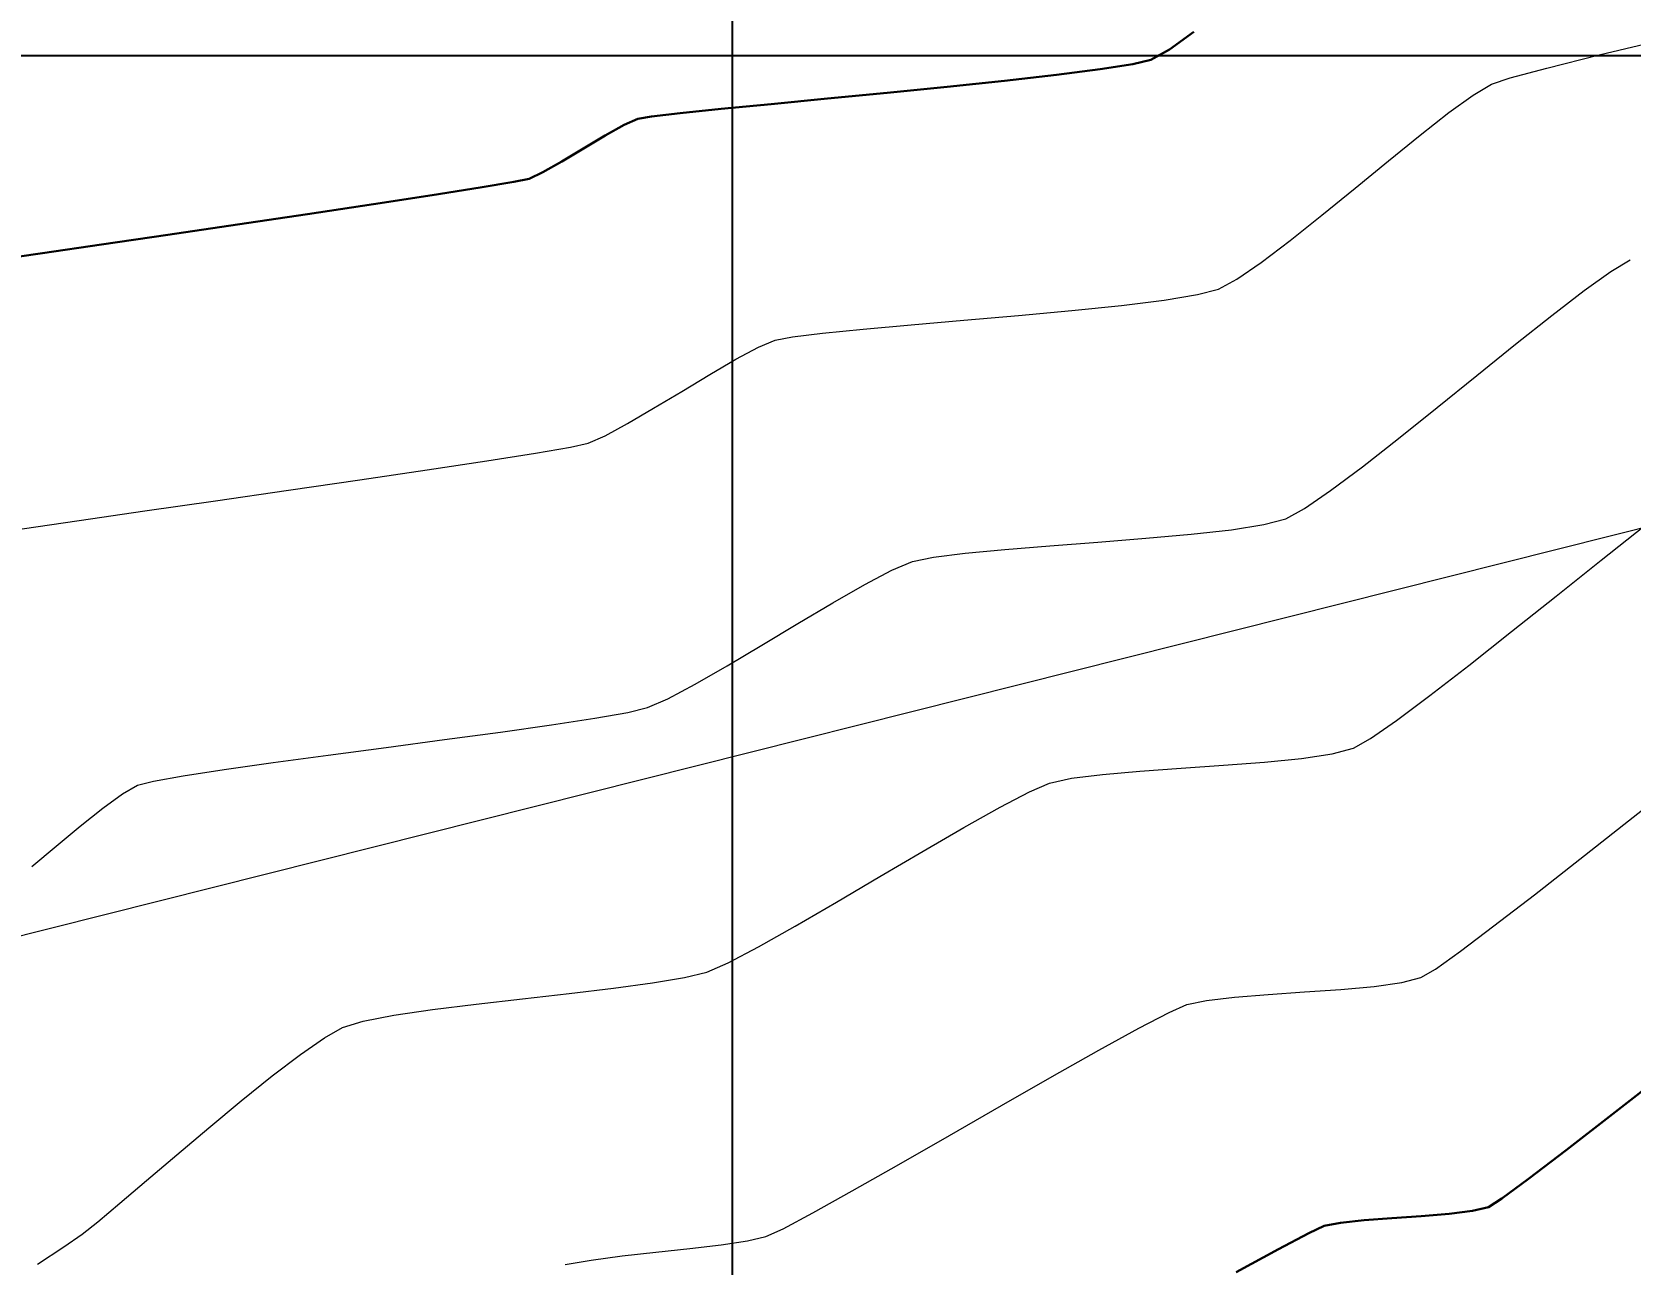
# Model space of a CAD drawing. Header units: millimetres. Extents: x 736950 to 740938, y 8500595 to 8502163.
# Drawn here: x 737678.38 to 737727.71, y 8501162.7 to 8501200.73 of the extents above; entities that cross this region are included whole.
import ezdxf

# ---------------------------------------------------------------- set-up
doc = ezdxf.new("R2010")
doc.units = ezdxf.units.MM
for name, color, linetype, lineweight in [('CONT-MJR', 80, 'Continuous', 30), ('CONT-MNR', 96, 'Continuous', 15), ('COTAS', 40, 'Continuous', 5), ('saiwite', 5, 'Continuous', 5)]:
    doc.layers.add(name, color=color, linetype=linetype, lineweight=lineweight)
doc.layers.add('Cuadricula Coordenadas', color=5, linetype='Continuous')
doc.styles.add('COTAS', font='arial.ttf')
doc.dimstyles.new('Copy of GenDist', dxfattribs={"dimtxt": 2, "dimasz": 2, "dimexe": 0.18, "dimexo": 0.0625, "dimgap": 1, "dimtad": 2, "dimdec": 3, "dimzin": 1, "dimdsep": 46, "dimtxsty": 'COTAS', "dimcen": 0.09, "dimadec": 3, "dimazin": 0, "dimtfac": 1, "dimtdec": 3, "dimtofl": 0, "dimtmove": 0, "dimatfit": 3, "dimfxl": 1, "dimtolj": 1, "dimtzin": 0, "dimarcsym": 0})

# ---------------------------------------------------------------- blocks, each defined once
blk = doc.blocks.new('*D150')
at = {"layer": 'COTAS', "color": 0, "lineweight": -2, "transparency": 16777216}
for p, q in [((737683.2540695663, 8501281.362516567), (737683.9830056843, 8501281.815045748)), ((737684.8849491067, 8501280.020916972), (737744.1766791097, 8501184.513521349)), ((737744.6555406898, 8501182.456740092), (737745.3844768079, 8501182.909269273))]:
    blk.add_line(p, q, dxfattribs=at)
at = {"layer": 'COTAS', "color": 0, "transparency": 16777216}
for points in [[(737685.1681475108, 8501280.196728732), (737684.6017507026, 8501279.845105212), (737683.8300785464, 8501281.720107397)], [(737744.4598775138, 8501184.68933311), (737743.8934807056, 8501184.337709589), (737745.23154967, 8501182.814330924)]]:
    blk.add_solid(points, dxfattribs=at)
at = {"layer": 'Defpoints', "color": 0, "transparency": 16777216}
for p in [(737683.200969866, 8501281.32955186), (737744.6024409896, 8501182.423775388), (737745.23154967, 8501182.814330924)]:
    blk.add_point(p, dxfattribs=at)
at = {"layer": 'COTAS', "color": 0, "transparency": 16777216, "insert": (737716.247970053, 8501233.333242854), "char_height": 2, "attachment_point": 5, "rotation": 301.8323302588892, "style": 'COTAS'}
blk.add_mtext('\\A1;116.415', dxfattribs=at)

msp = doc.modelspace()

# ---------------------------------------------------------------- linework, layer by layer
at = {"layer": 'CONT-MJR', "extrusion": (0.5823389780328732, -0.812946071190229, 0), "elevation": -6481417.973076079}
msp.add_lwpolyline([(5550301.512853688, 3635), (5550302.437068161, 3635)], dxfattribs=at)
at = {"layer": 'CONT-MJR'}
for points, elevation in [([(737712.9162531034, 8501199.868725503), (737713.4901505699, 8501200.187723463)], 3635), ([(737712.3562306728, 8501199.732885743), (737712.9162531034, 8501199.868725503)], 3635), ([(737706.626905451, 8501199.035885202), (737708.4018664783, 8501199.222464118)], 3635), ([(737701.196792702, 8501198.50185545), (737702.9339907613, 8501198.670222145)], 3635), ([(737704.7741542783, 8501198.850018304), (737706.626905451, 8501199.035885202)], 3635), ([(737697.5067692824, 8501198.118919363), (737698.392804161, 8501198.220845336)], 3635), ([(737699.6529379013, 8501198.35027694), (737701.196792702, 8501198.50185545)], 3635), ([(737696.6593570715, 8501197.857011387), (737697.0852110671, 8501198.049857743)], 3635), ([(737694.150802677, 8501196.3955017), (737694.7374100169, 8501196.728428792)], 3635), ([(737693.2506663614, 8501196.100353954), (737693.725634527, 8501196.197515631)], 3635), ([(737693.725634527, 8501196.197515631), (737694.150802677, 8501196.3955017)], 3635), ([(737690.7373691616, 8501195.693503164), (737692.2174941875, 8501195.92714086)], 3635), ([(737692.2174941875, 8501195.92714086), (737693.2506663614, 8501196.100353954)], 3635), ([(737686.8812651816, 8501195.10746121), (737688.9215424407, 8501195.415067676)], 3635), ([(737682.5723636752, 8501194.467242599), (737684.727788541, 8501194.78631058)], 3635), ([(737680.5262417418, 8501194.165884076), (737682.5723636752, 8501194.467242599)], 3635), ([(737677.2069112968, 8501193.67880267), (737678.7006738967, 8501193.897861829)], 3635), ([(737719.4965064856, 8501164.052110046), (737720.3591482234, 8501164.115888191)], 3630), ([(737720.3591482234, 8501164.115888191), (737721.2648575193, 8501164.177525224)], 3630), ([(737721.2648575193, 8501164.177525224), (737722.1232651977, 8501164.247849485)], 3630), ([(737722.1232651977, 8501164.247849485), (737722.8440020826, 8501164.337689316)], 3630), ([(737722.8440020826, 8501164.337689316), (737723.3366989992, 8501164.457873056)], 3630), ([(737717.7879501648, 8501163.653294455), (737718.2619023863, 8501163.874817064)], 3630), ([(737718.2619023863, 8501163.874817064), (737718.7673014814, 8501163.97536245)], 3630)]:
    msp.add_lwpolyline(points, dxfattribs=dict(at, elevation=elevation))
at = {"layer": 'CONT-MJR', "extrusion": (0.1547805418209635, -0.9879488771559027, 0), "elevation": -8284567.21237713}
msp.add_lwpolyline([(2044641.383272757, 3635), (2044642.394786414, 3635)], dxfattribs=at)
at = {"layer": 'CONT-MJR', "extrusion": (0.1125080086304523, -0.9936508179405934, 0), "elevation": -8364225.457633464}
msp.add_lwpolyline([(1689477.552406462, 3635.000000000013), (1689479.169466552, 3635.000000000013)], dxfattribs=at)
at = {"layer": 'CONT-MJR', "extrusion": (0.1264944093350957, -0.9919673202313499, 0), "elevation": -8339595.800125401}
msp.add_lwpolyline([(1807138.417696851, 3635.00000000001), (1807139.77686192, 3635.00000000001)], dxfattribs=at)
at = {"layer": 'CONT-MJR', "extrusion": (0.09724355112240561, -0.995260614997451, 0), "elevation": -8389171.363766136}
msp.add_lwpolyline([(1560893.423258545, 3635.00000000001), (1560895.272184835, 3635.00000000001)], dxfattribs=at)
at = {"layer": 'CONT-MJR', "extrusion": (0.1021750395955308, -0.9947664355433651, 0), "elevation": -8381332.289503596}
msp.add_lwpolyline([(1602447.865540195, 3635.00000000001), (1602449.132303623, 3635.00000000001)], dxfattribs=at)
at = {"layer": 'CONT-MJR', "extrusion": (0.4898608735960347, -0.8718006220000819, 0), "elevation": -7049980.84948676}
msp.add_lwpolyline([(4807527.941982506, 3635.000000000003), (4807528.615323212, 3635.000000000003)], dxfattribs=at)
at = {"layer": 'CONT-MJR', "extrusion": (0.1616695150138442, -0.9868449563711559, 0), "elevation": -8270101.288621226}
msp.add_lwpolyline([(2102377.213627385, 3635.000000000013), (2102377.640805141, 3635.000000000013)], dxfattribs=at)
at = {"layer": 'CONT-MJR', "extrusion": (0.5129215257539177, -0.8584355004415143, 0), "elevation": -6919349.558620333}
msp.add_lwpolyline([(4993710.925786478, 3635.000000000003), (4993711.703401905, 3635.000000000003)], dxfattribs=at)
at = {"layer": 'CONT-MJR', "extrusion": (0.5139723929864319, -0.8578067260448596, 0), "elevation": -6913229.003596659}
msp.add_lwpolyline([(5002179.933277182, 3635.000000000003), (5002180.7113027, 3635.000000000003)], dxfattribs=at)
at = {"layer": 'CONT-MJR', "extrusion": (0.1515666284932352, -0.9884470431576968, 0), "elevation": -8291172.448614423}
msp.add_lwpolyline([(2017663.960492773, 3635.000000000013), (2017665.797542855, 3635.000000000013)], dxfattribs=at)
at = {"layer": 'CONT-MJR', "extrusion": (0.1475000449444407, -0.989062048984485, 0), "elevation": -8299400.603660937}
msp.add_lwpolyline([(1983542.581433353, 3635.00000000001), (1983544.758725103, 3635.00000000001)], dxfattribs=at)
at = {"layer": 'CONT-MJR', "extrusion": (0.1452586524100109, -0.9893937153125786, 0), "elevation": -8303873.601226687}
msp.add_lwpolyline([(1964726.639846322, 3635.000000000013), (1964728.484984224, 3635.000000000013)], dxfattribs=at)
at = {"layer": 'CONT-MJR', "extrusion": (0.6145544890373567, -0.7888743752994094, 0), "elevation": -6252979.517290116}
msp.add_lwpolyline([(5806404.596553535, 3630), (5806406.660319057, 3630)], dxfattribs=at)
at = {"layer": 'CONT-MJR', "extrusion": (0.6121311106391673, -0.7907562857085992, 0), "elevation": -6270765.744640102}
msp.add_lwpolyline([(5787189.579565788, 3630.000000000013), (5787191.387743819, 3630.000000000013)], dxfattribs=at)
at = {"layer": 'CONT-MJR', "extrusion": (0.6063685013640348, -0.7951837778485767, 0), "elevation": -6312655.816404864}
msp.add_lwpolyline([(5741465.494399621, 3630), (5741466.955195015, 3630)], dxfattribs=at)
at = {"layer": 'CONT-MJR', "extrusion": (0.5921949878739774, -0.8057946986279693, 0), "elevation": -6413317.15744946}
msp.add_lwpolyline([(5628801.028158292, 3630), (5628802.049969062, 3630)], dxfattribs=at)
at = {"layer": 'CONT-MJR', "extrusion": (0.5378262822775924, -0.84305568623399, 0), "elevation": -6770188.036293938}
msp.add_lwpolyline([(5194091.52927988, 3630.00000000001), (5194092.021696772, 3630.00000000001)], dxfattribs=at)
at = {"layer": 'CONT-MJR', "extrusion": (0.4660854899947082, -0.8847396882792096, 0), "elevation": -7177477.323951725}
msp.add_lwpolyline([(4614956.175673408, 3630.000000000013), (4614957.232620009, 3630.000000000013)], dxfattribs=at)
at = {"layer": 'CONT-MJR', "extrusion": (0.1046701811381866, -0.9945069900108795, 0), "elevation": -8377249.839724158}
msp.add_lwpolyline([(1623484.843930148, 3630.000000000011), (1623485.577162806, 3630.000000000011)], dxfattribs=at)
at = {"layer": 'CONT-MJR', "extrusion": (0.4781669956795265, -0.8782689361709293, 0), "elevation": -7113555.674155781}
msp.add_lwpolyline([(4712887.961276256, 3630.00000000001), (4712889.443845827, 3630.00000000001)], dxfattribs=at)
at = {"layer": 'CONT-MNR'}
for points, elevation in [([(737726.7575986219, 8501200.01530607), (737728.787912186, 8501200.501742125)], 3634), ([(737721.227253688, 8501197.542599306), (737722.1141102113, 8501198.236465676)], 3634), ([(737718.1973242407, 8501195.070255166), (737719.2231973897, 8501195.90794502)], 3634), ([(737726.2893754382, 8501192.742106752), (737727.1125840711, 8501193.32990489)], 3633), ([(737714.3564590943, 8501192.618312223), (737715.0003422825, 8501192.786555013)], 3634), ([(737715.0003422825, 8501192.786555013), (737715.5722845506, 8501193.094323099)], 3634), ([(737725.2914664877, 8501191.97687427), (737726.2893754382, 8501192.742106752)], 3633), ([(737710.4793641458, 8501192.128926674), (737712.0084154431, 8501192.288420212)], 3634), ([(737713.329965287, 8501192.451908007), (737714.3564590943, 8501192.618312223)], 3634), ([(737705.5227473617, 8501191.685189994), (737707.1489755217, 8501191.826233728)], 3634), ([(737701.3205493311, 8501191.214849606), (737701.8505824811, 8501191.316203844)], 3634), ([(737702.7859962583, 8501191.429097217), (737704.0392360791, 8501191.55245188)], 3634), ([(737704.0392360791, 8501191.55245188), (737705.5227473617, 8501191.685189994)], 3634), ([(737700.8035540505, 8501190.993143575), (737701.3205493311, 8501191.214849606)], 3634), ([(737697.5685961733, 8501189.111576788), (737698.4355520128, 8501189.632698327)], 3634), ([(737720.5637355107, 8501188.181101987), (737721.7549917308, 8501189.136321303)], 3633), ([(737696.068742185, 8501188.263318684), (737696.7601878734, 8501188.638703313)], 3634), ([(737693.925855133, 8501187.726173205), (737695.003741242, 8501187.91274096)], 3634), ([(737695.5526741785, 8501188.03466368), (737696.068742185, 8501188.263318684)], 3634), ([(737719.4505059734, 8501187.308323598), (737720.5637355107, 8501188.181101987)], 3633), ([(737690.5770751704, 8501187.208754743), (737692.4174787942, 8501187.487373456)], 3634), ([(737692.4174787942, 8501187.487373456), (737693.925855133, 8501187.726173205)], 3634), ([(737686.2940378394, 8501186.581712581), (737688.503107204, 8501186.902730105)], 3634), ([(737688.503107204, 8501186.902730105), (737690.5770751704, 8501187.208754743)], 3634), ([(737684.0483300204, 8501186.258115202), (737686.2940378394, 8501186.581712581)], 3634), ([(737681.8644466898, 8501185.94435101), (737684.0483300204, 8501186.258115202)], 3634), ([(737717.0844314615, 8501185.704384526), (737717.6603085487, 8501186.017989812)], 3633), ([(737678.0760052704, 8501185.39597432), (737679.840850792, 8501185.652833037)], 3634), ([(737715.4062458322, 8501185.363976376), (737716.4069748296, 8501185.522637285)], 3633), ([(737716.4069748296, 8501185.522637285), (737717.0844314615, 8501185.704384526)], 3633), ([(737726.8119375717, 8501184.422951564), (737728.1550727014, 8501185.484047445)], 3632), ([(737709.8028193385, 8501184.869203446), (737711.2805312228, 8501184.98101533)], 3633), ([(737704.9243775626, 8501184.11411748), (737705.5558875948, 8501184.379841471)], 3633), ([(737705.5558875948, 8501184.379841471), (737706.2048118466, 8501184.51759839)], 3633), ([(737706.2048118466, 8501184.51759839), (737707.1833489928, 8501184.642044608)], 3633), ([(737702.0196947925, 8501182.469627604), (737703.0968089522, 8501183.109553985)], 3633), ([(737695.7557693832, 8501179.545569796), (737696.7699932585, 8501179.724639917)], 3633), ([(737691.1168166604, 8501178.884150859), (737692.8461072117, 8501179.11860714)], 3633), ([(737692.8461072117, 8501179.11860714), (737694.4201160771, 8501179.341319494)], 3633), ([(737717.5691534055, 8501178.306418024), (737718.5104789146, 8501178.447124463)], 3632), ([(737683.0487241498, 8501177.770845091), (737684.3083150445, 8501177.963249063)], 3633), ([(737684.3083150445, 8501177.963249063), (737685.827993615, 8501178.177499756)], 3633), ([(737712.5765604298, 8501177.911383757), (737713.8482476256, 8501178.002577586)], 3632), ([(737715.1577604164, 8501178.092946578), (737716.4248214578, 8501178.191292727)], 3632), ([(737716.4248214578, 8501178.191292727), (737717.5691534055, 8501178.306418024)], 3632), ([(737681.6421008805, 8501177.47844981), (737682.1322948044, 8501177.607005961)], 3633), ([(737682.1322948044, 8501177.607005961), (737683.0487241498, 8501177.770845091)], 3633), ([(737709.1679997892, 8501177.277952947), (737709.7912258588, 8501177.544833334)], 3632), ([(737709.7912258588, 8501177.544833334), (737710.4677722019, 8501177.691313624)], 3632), ([(737710.4677722019, 8501177.691313624), (737711.4229761738, 8501177.8105631)], 3632), ([(737711.4229761738, 8501177.8105631), (737712.5765604298, 8501177.911383757)], 3632), ([(737727.6602147818, 8501176.378905114), (737729.2064081053, 8501177.595468486)], 3631), ([(737680.5720384535, 8501176.77406264), (737681.1792716134, 8501177.211951153)], 3633), ([(737707.14648673, 8501176.17620538), (737708.2633289619, 8501176.804750826)], 3632), ([(737679.1229596983, 8501175.59760561), (737679.8700512116, 8501176.21815666)], 3633), ([(737703.2156651428, 8501173.868293086), (737704.5533814668, 8501174.65699811)], 3632), ([(737722.4697490636, 8501172.35249202), (737723.5065752041, 8501173.133568686)], 3631), ([(737697.5392083282, 8501171.3758421), (737698.5254911432, 8501171.540543772)], 3632), ([(737698.5254911432, 8501171.540543772), (737699.2067534819, 8501171.708959773)], 3632), ([(737699.2067534819, 8501171.708959773), (737699.8691416447, 8501171.997513283)], 3632), ([(737694.9614943587, 8501171.05116411), (737696.3253833093, 8501171.213250348)], 3632), ([(737696.3253833093, 8501171.213250348), (737697.5392083282, 8501171.3758421)], 3632), ([(737715.5021079025, 8501170.93728738), (737716.5381312688, 8501171.02021849)], 3631), ([(737716.5381312688, 8501171.02021849), (737717.6580505179, 8501171.096388588)], 3631), ([(737717.6580505179, 8501171.096388588), (737718.7756618231, 8501171.17612691)], 3631), ([(737689.5548646954, 8501170.3757861), (737690.7442266456, 8501170.551894374)], 3632), ([(737690.7442266456, 8501170.551894374), (737692.0934377544, 8501170.72209053)], 3632), ([(737692.0934377544, 8501170.72209053), (737693.5250197498, 8501170.887978973)], 3632), ([(737713.4772933052, 8501170.464714471), (737714.0265641226, 8501170.7098252)], 3631), ([(737714.0265641226, 8501170.7098252), (737714.6361842451, 8501170.83726603)], 3631), ([(737714.6361842451, 8501170.83726603), (737715.5021079025, 8501170.93728738)], 3631), ([(737688.6028301766, 8501170.192161292), (737689.5548646954, 8501170.3757861)], 3632), ([(737712.5450284447, 8501169.975823263), (737713.4772933052, 8501170.464714471)], 3631), ([(737687.4059593788, 8501169.685357513), (737687.9656013617, 8501169.999415549)], 3632), ([(737711.3153082104, 8501169.297335979), (737712.5450284447, 8501169.975823263)], 3631), ([(737685.7942169587, 8501168.504373088), (737686.6664541098, 8501169.17096183)], 3632), ([(737683.840072629, 8501166.907194765), (737684.8363793307, 8501167.73373587)], 3632), ([(737706.6968019522, 8501166.666141737), (737708.3056562954, 8501167.588310808)], 3631), ([(737682.8524282579, 8501166.072894359), (737683.840072629, 8501166.907194765)], 3632), ([(737703.6987298386, 8501164.957412664), (737705.1326469106, 8501165.771114219)], 3631), ([(737681.0916521262, 8501164.573593983), (737681.9205776225, 8501165.278979236)], 3632), ([(737702.4805894062, 8501164.279221473), (737703.6987298386, 8501164.957412664)], 3631), ([(737701.5637642815, 8501163.790725056), (737702.4805894062, 8501164.279221473)], 3631), ([(737679.3689745916, 8501163.230602093), (737679.9311021677, 8501163.620991433)], 3632), ([(737701.0337931332, 8501163.546107823), (737701.5637642815, 8501163.790725056)], 3631), ([(737697.640430965, 8501163.064807598), (737698.6864176324, 8501163.176325906)], 3631), ([(737699.6543966756, 8501163.289788762), (737700.4637334057, 8501163.411086092)], 3631), ([(737700.4637334057, 8501163.411086092), (737701.0337931332, 8501163.546107823)], 3631), ([(737695.6369735157, 8501162.824044911), (737696.5970713631, 8501162.949343907)], 3631)]:
    msp.add_lwpolyline(points, dxfattribs=dict(at, elevation=elevation))
at = {"layer": 'CONT-MNR', "extrusion": (0.2406855797107798, -0.9706031381153093, 0), "elevation": -8073731.220281215}
msp.add_lwpolyline([(2762154.491349523, 3634.000000000013), (2762156.159918089, 3634.000000000013)], dxfattribs=at)
at = {"layer": 'CONT-MNR', "extrusion": (0.3154794122308557, -0.9489324214392056, 0), "elevation": -7834326.911812669}
msp.add_lwpolyline([(3382002.981475837, 3634.000000000013), (3382003.58702786, 3634.000000000013)], dxfattribs=at)
at = {"layer": 'CONT-MNR', "extrusion": (0.2581855289057788, -0.9660953538153692, 0), "elevation": -8022499.493695608}
msp.add_lwpolyline([(2907598.372794125, 3634), (2907599.546890805, 3634)], dxfattribs=at)
at = {"layer": 'CONT-MNR', "extrusion": (0.586729249572209, -0.8097831732608628, 0), "elevation": -6451284.142040118}
msp.add_lwpolyline([(5585296.616294969, 3634), (5585297.541469816, 3634)], dxfattribs=at)
at = {"layer": 'CONT-MNR', "extrusion": (0.5152990791022181, -0.8570104194678184, 0), "elevation": -6905468.019729268}
msp.add_lwpolyline([(5012896.082763279, 3634), (5012896.743037876, 3634)], dxfattribs=at)
at = {"layer": 'CONT-MNR', "extrusion": (0.629652226118111, -0.7768771293740775, 0), "elevation": -6139878.130141648}
msp.add_lwpolyline([(5925915.446682968, 3634.000000000006), (5925916.706674638, 3634.000000000006)], dxfattribs=at)
at = {"layer": 'CONT-MNR', "extrusion": (-0.6343661636508233, 0.7730327097962524, 0), "elevation": 6103718.395756364}
msp.add_lwpolyline([(-5963152.124744231, 3634.000000000003), (-5963153.450946308, 3634.000000000003)], dxfattribs=at)
at = {"layer": 'CONT-MNR', "extrusion": (0.623637374202187, -0.7817137746632083, 0), "elevation": -6185432.648036964}
msp.add_lwpolyline([(5878346.193074149, 3634), (5878347.447862579, 3634)], dxfattribs=at)
at = {"layer": 'CONT-MNR', "extrusion": (0.6046572358778192, -0.7964857984299504, 0), "elevation": -6325014.466913166}
msp.add_lwpolyline([(5727888.80812252, 3634.000000000013), (5727889.925825229, 3634.000000000013)], dxfattribs=at)
at = {"layer": 'CONT-MNR', "extrusion": (0.5659733470584147, -0.8244235382493001, 0), "elevation": -6591056.338539365}
msp.add_lwpolyline([(5419638.791908365, 3634), (5419639.706389723, 3634)], dxfattribs=at)
at = {"layer": 'CONT-MNR', "extrusion": (0.5140853956969641, -0.8577390080502902, 0), "elevation": -6912550.399447203}
msp.add_lwpolyline([(5003116.658660213, 3633.000000000003), (5003117.355798746, 3633.000000000003)], dxfattribs=at)
at = {"layer": 'CONT-MNR', "extrusion": (0.1227732498303896, -0.9924347480444672, 0), "elevation": -8346307.326123824}
msp.add_lwpolyline([(1775850.035883557, 3634.000000000013), (1775851.367507471, 3634.000000000013)], dxfattribs=at)
at = {"layer": 'CONT-MNR', "extrusion": (0.08784297342089507, -0.9961343343247315, 0), "elevation": -8403526.671312328}
msp.add_lwpolyline([(1481625.387409107, 3634), (1481627.075324479, 3634)], dxfattribs=at)
at = {"layer": 'CONT-MNR', "extrusion": (0.09323767939976943, -0.9956438796779429, 0), "elevation": -8395377.49996735}
msp.add_lwpolyline([(1527126.693773072, 3634.000000000013), (1527128.349985903, 3634.000000000013)], dxfattribs=at)
at = {"layer": 'CONT-MNR', "extrusion": (0.6217284748876455, -0.7832328539546093, 0), "elevation": -6199748.033713767}
msp.add_lwpolyline([(5863242.375373203, 3633.000000000006), (5863243.807978927, 3633.000000000006)], dxfattribs=at)
at = {"layer": 'CONT-MNR', "extrusion": (0.1198187011563688, -0.9927957890992493, 0), "elevation": -8351556.463476847}
msp.add_lwpolyline([(1750988.992658358, 3634.00000000001), (1750989.934859955, 3634.00000000001)], dxfattribs=at)
at = {"layer": 'CONT-MNR', "extrusion": (0.4718738687458531, -0.8816660660334057, 0), "elevation": -7147109.887373548}
msp.add_lwpolyline([(4661894.863261059, 3634.000000000013), (4661895.648261247, 3634.000000000013)], dxfattribs=at)
at = {"layer": 'CONT-MNR', "extrusion": (0.6277221838368051, -0.778437447659831, 0), "elevation": -6154559.664509804}
msp.add_lwpolyline([(5910656.817347594, 3633.000000000003), (5910658.353339203, 3633.000000000003)], dxfattribs=at)
at = {"layer": 'CONT-MNR', "extrusion": (0.5023483509765609, -0.8646653307905492, 0), "elevation": -6980102.367409738}
msp.add_lwpolyline([(4908421.866152355, 3634.000000000004), (4908422.801549758, 3634.000000000004)], dxfattribs=at)
at = {"layer": 'CONT-MNR', "extrusion": (-0.5144054677411765, 0.8575470918602556, 0), "elevation": 6910694.338080946}
msp.add_lwpolyline([(-5005669.577442116, 3634.00000000001), (-5005670.588568287, 3634.00000000001)], dxfattribs=at)
at = {"layer": 'CONT-MNR', "extrusion": (-0.6288467343639591, 0.7775292822008599, 0), "elevation": 6146009.570521859}
msp.add_lwpolyline([(-5919545.293208703, 3633.000000000013), (-5919546.860657711, 3633.000000000013)], dxfattribs=at)
at = {"layer": 'CONT-MNR', "extrusion": (0.5049078847528239, -0.8631732316947909, 0), "elevation": -6965529.55974111}
msp.add_lwpolyline([(4929077.269954571, 3634), (4929078.206508525, 3634)], dxfattribs=at)
at = {"layer": 'CONT-MNR', "extrusion": (0.2168247443624483, -0.9762105460566174, 0), "elevation": -8138998.763823127}
msp.add_lwpolyline([(2563413.538382671, 3634.000000000013), (2563414.100692657, 3634.000000000013)], dxfattribs=at)
at = {"layer": 'CONT-MNR', "extrusion": (0.5999320432417883, -0.8000509630590623, 0), "elevation": -6358801.555888517}
msp.add_lwpolyline([(5690346.597965026, 3633), (5690347.828708444, 3633)], dxfattribs=at)
at = {"layer": 'CONT-MNR', "extrusion": (-0.5652504785746724, 0.8249193272503099, 0), "elevation": 6595797.390247503}
msp.add_lwpolyline([(-5413857.021163457, 3633.000000000003), (-5413857.997671029, 3633.000000000003)], dxfattribs=at)
at = {"layer": 'CONT-MNR', "extrusion": (0.1425874133045277, -0.989782213200017, 0), "elevation": -8309138.489931514}
msp.add_lwpolyline([(1942304.457769361, 3634.000000000013), (1942306.502255381, 3634.000000000013)], dxfattribs=at)
at = {"layer": 'CONT-MNR', "extrusion": (0.112075361272474, -0.9936997098699609, 0), "elevation": -8364945.709062817}
msp.add_lwpolyline([(1685839.75579725, 3633.000000000003), (1685841.006065005, 3633.000000000003)], dxfattribs=at)
at = {"layer": 'CONT-MNR', "extrusion": (0.07977311080355849, -0.9968130470618466, 0), "elevation": -8415242.587265573}
msp.add_lwpolyline([(1413523.32154388, 3633.000000000003), (1413524.71892824, 3633.000000000003)], dxfattribs=at)
at = {"layer": 'CONT-MNR', "extrusion": (0.07856061853014719, -0.9969093385138694, 0), "elevation": -8416955.641512834}
msp.add_lwpolyline([(1403289.615036363, 3633), (1403291.100509607, 3633)], dxfattribs=at)
at = {"layer": 'CONT-MNR', "extrusion": (0.08957949602746657, -0.9959796754409526, 0), "elevation": -8400923.637105241}
msp.add_lwpolyline([(1496278.793370661, 3633), (1496280.201473446, 3633)], dxfattribs=at)
at = {"layer": 'CONT-MNR', "extrusion": (0.09390158023173131, -0.9955814849774898, 0), "elevation": -8394350.159729838}
msp.add_lwpolyline([(1532722.284806867, 3633.000000000006), (1532723.516789785, 3633.000000000006)], dxfattribs=at)
at = {"layer": 'CONT-MNR', "extrusion": (-0.6229065600346992, 0.7822962466136072, 0), "elevation": 6190909.795175678}
msp.add_lwpolyline([(-5872562.686201576, 3632), (-5872564.461126314, 3632)], dxfattribs=at)
at = {"layer": 'CONT-MNR', "extrusion": (0.464145837765001, -0.8857587940773863, 0), "elevation": -7187595.919001953}
msp.add_lwpolyline([(4599216.899049109, 3633.00000000001), (4599217.846843201, 3633.00000000001)], dxfattribs=at)
at = {"layer": 'CONT-MNR', "extrusion": (0.496170644204955, -0.8682250237290099, 0), "elevation": -7014913.286241485}
msp.add_lwpolyline([(4858529.788703604, 3633.000000000006), (4858530.926716947, 3633.000000000006)], dxfattribs=at)
at = {"layer": 'CONT-MNR', "extrusion": (0.6229559263542267, -0.7822569359361075, 0), "elevation": -6190539.189110945}
msp.add_lwpolyline([(5872951.593969665, 3632.000000000003), (5872953.357847377, 3632.000000000003)], dxfattribs=at)
at = {"layer": 'CONT-MNR', "extrusion": (0.5154773474092407, -0.8569032059153082, 0), "elevation": -6904421.832004206}
msp.add_lwpolyline([(5014304.923455953, 3633), (5014306.214972245, 3633)], dxfattribs=at)
at = {"layer": 'CONT-MNR', "extrusion": (0.6200023078987752, -0.7845999861076932, 0), "elevation": -6212636.840916985}
msp.add_lwpolyline([(5849569.191159273, 3632), (5849570.86972286, 3632)], dxfattribs=at)
at = {"layer": 'CONT-MNR', "extrusion": (-0.5121586674021472, 0.8588908541862912, 0), "elevation": 6923767.384589155}
msp.add_lwpolyline([(-4987557.257574786, 3633.000000000013), (-4987558.511310957, 3633.000000000013)], dxfattribs=at)
at = {"layer": 'CONT-MNR', "extrusion": (0.4992789592165513, -0.8664412968479962, 0), "elevation": -6997456.424126262}
msp.add_lwpolyline([(4883633.345609876, 3633.000000000013), (4883634.48529286, 3633.000000000013)], dxfattribs=at)
at = {"layer": 'CONT-MNR', "extrusion": (-0.6130724811929439, 0.7900266658815559, 0), "elevation": 6263882.319520933}
msp.add_lwpolyline([(-5794659.344734803, 3632.000000000013), (-5794660.86380143, 3632.000000000013)], dxfattribs=at)
at = {"layer": 'CONT-MNR', "extrusion": (-0.4699286908917133, 0.8827043817025045, 0), "elevation": 7157363.504621882}
msp.add_lwpolyline([(-4646117.723025681, 3633.000000000013), (-4646118.673108269, 3633.000000000013)], dxfattribs=at)
at = {"layer": 'CONT-MNR', "extrusion": (0.399219577191898, -0.9168553480166445, 0), "elevation": -7499848.993897107}
msp.add_lwpolyline([(4070199.221865444, 3633), (4070199.909371402, 3633)], dxfattribs=at)
at = {"layer": 'CONT-MNR', "extrusion": (0.5993715523688055, -0.8004709502605378, 0), "elevation": -6362778.533699225}
msp.add_lwpolyline([(5685888.967038287, 3632.00000000001), (5685890.252671575, 3632.00000000001)], dxfattribs=at)
at = {"layer": 'CONT-MNR', "extrusion": (0.1511643693819287, -0.9885086410494163, 0), "elevation": -8291976.126191697}
msp.add_lwpolyline([(2014292.722871923, 3633.000000000006), (2014294.074052126, 3633.000000000006)], dxfattribs=at)
at = {"layer": 'CONT-MNR', "extrusion": (0.2346373358442729, -0.9720829803200455, 0), "elevation": -8090760.91819217}
msp.add_lwpolyline([(2711796.636870379, 3633.000000000003), (2711797.264101369, 3633.000000000003)], dxfattribs=at)
at = {"layer": 'CONT-MNR', "extrusion": (0.5705218058236609, -0.8212824538973842, 0), "elevation": -6560983.910651301}
msp.add_lwpolyline([(5455984.18764664, 3632), (5455985.166637281, 3632)], dxfattribs=at)
at = {"layer": 'CONT-MNR', "extrusion": (0.490210902107591, -0.8716038500688614, 0), "elevation": -7048022.038142292}
msp.add_lwpolyline([(4810369.308925502, 3632.000000000011), (4810369.911091673, 3632.000000000011)], dxfattribs=at)
at = {"layer": 'CONT-MNR', "extrusion": (0.1316408569815022, -0.9912974754195512, 0), "elevation": -8330086.874896167}
msp.add_lwpolyline([(1850370.191703917, 3633.000000000003), (1850371.998056048, 3633.000000000003)], dxfattribs=at)
at = {"layer": 'CONT-MNR', "extrusion": (0.1317756893364539, -0.9912795608202071, 0), "elevation": -8329835.115299196}
msp.add_lwpolyline([(1851505.016584051, 3633.000000000013), (1851506.833930475, 3633.000000000013)], dxfattribs=at)
at = {"layer": 'CONT-MNR', "extrusion": (0.2571303346465631, -0.9663767334764153, 0), "elevation": -8025651.250957838}
msp.add_lwpolyline([(2898824.863380964, 3632), (2898825.544318018, 3632)], dxfattribs=at)
at = {"layer": 'CONT-MNR', "extrusion": (0.1339732643563676, -0.9909849466251739, 0), "elevation": -8325709.424034952}
msp.add_lwpolyline([(1869966.142195157, 3633.000000000003), (1869967.854322451, 3633.000000000003)], dxfattribs=at)
at = {"layer": 'CONT-MNR', "extrusion": (0.06884589141420756, -0.9976273067811363, 0), "elevation": -8430218.747687317}
msp.add_lwpolyline([(1321234.657260735, 3632.000000000013), (1321235.969887987, 3632.000000000013)], dxfattribs=at)
at = {"layer": 'CONT-MNR', "extrusion": (0.4989942583905941, -0.8666052908292339, 0), "elevation": -6999066.477174446}
msp.add_lwpolyline([(4881317.031226515, 3633), (4881317.565298105, 3633)], dxfattribs=at)
at = {"layer": 'CONT-MNR', "extrusion": (0.4634895950165314, -0.8861023616441904, 0), "elevation": -7190992.73923384}
msp.add_lwpolyline([(4593892.028738122, 3632.00000000001), (4593893.049693339, 3632.00000000001)], dxfattribs=at)
at = {"layer": 'CONT-MNR', "extrusion": (0.6208169520041007, -0.7839555549291926, 0), "elevation": -6206580.151175886}
msp.add_lwpolyline([(5855982.540091858, 3633), (5855983.435534512, 3633)], dxfattribs=at)
at = {"layer": 'CONT-MNR', "extrusion": (0.50287849344618, -0.8643571141775257, 0), "elevation": -6977075.04834989}
msp.add_lwpolyline([(4912699.630825788, 3632.000000000006), (4912701.088256128, 3632.000000000006)], dxfattribs=at)
at = {"layer": 'CONT-MNR', "extrusion": (0.6183880749136361, -0.785872883362575, 0), "elevation": -6224642.005253221}
msp.add_lwpolyline([(5836784.346927218, 3631.00000000001), (5836786.258921732, 3631.00000000001)], dxfattribs=at)
at = {"layer": 'CONT-MNR', "extrusion": (0.6480411250197652, -0.7616053441797248, 0), "elevation": -5996494.358200301}
msp.add_lwpolyline([(6070930.785624092, 3633), (6070931.760598834, 3633)], dxfattribs=at)
at = {"layer": 'CONT-MNR', "extrusion": (0.5079627064621571, -0.8613790622273336, 0), "elevation": -6948007.45237071}
msp.add_lwpolyline([(4953722.943268828, 3632.000000000013), (4953724.491211006, 3632.000000000013)], dxfattribs=at)
at = {"layer": 'CONT-MNR', "extrusion": (-0.6163953132453001, 0.787436865919566, 0), "elevation": 6239407.807383202}
msp.add_lwpolyline([(-5820995.539776521, 3631), (-5820997.321702089, 3631)], dxfattribs=at)
at = {"layer": 'CONT-MNR', "extrusion": (0.6115761438961717, -0.7911855788733066, 0), "elevation": -6274831.489371927}
msp.add_lwpolyline([(5782790.883219823, 3631.000000000013), (5782792.460474368, 3631.000000000013)], dxfattribs=at)
at = {"layer": 'CONT-MNR', "extrusion": (0.502690532221179, -0.8644664416940592, 0), "elevation": -6978143.102041862}
msp.add_lwpolyline([(4911177.81788264, 3632.000000000011), (4911179.290229343, 3632.000000000011)], dxfattribs=at)
at = {"layer": 'CONT-MNR', "extrusion": (0.4903334312616856, -0.8715349253972223, 0), "elevation": -7047349.363142083}
msp.add_lwpolyline([(4811341.090995313, 3632.000000000003), (4811342.397424828, 3632.000000000003)], dxfattribs=at)
at = {"layer": 'CONT-MNR', "extrusion": (0.4641770927666349, -0.8857424154632739, 0), "elevation": -7187425.23875367}
msp.add_lwpolyline([(4599461.366895303, 3632.00000000001), (4599462.422653974, 3632.00000000001)], dxfattribs=at)
at = {"layer": 'CONT-MNR', "extrusion": (0.5797076661432995, -0.8148245343720872, 0), "elevation": -6499300.432536472}
msp.add_lwpolyline([(5529308.206952416, 3631), (5529309.151854198, 3631)], dxfattribs=at)
at = {"layer": 'CONT-MNR', "extrusion": (0.2487551161290551, -0.9685664108359427, 0), "elevation": -8050437.270576821}
msp.add_lwpolyline([(2829241.326789587, 3631.00000000001), (2829241.939514241, 3631.00000000001)], dxfattribs=at)
at = {"layer": 'CONT-MNR', "extrusion": (0.5093298850846792, -0.86057136145681, 0), "elevation": -6940121.285376883}
msp.add_lwpolyline([(4964762.506309585, 3631.00000000001), (4964763.025976066, 3631.00000000001)], dxfattribs=at)
at = {"layer": 'CONT-MNR', "extrusion": (0.1128751248991333, -0.9936091818109397, 0), "elevation": -8363574.201665877}
msp.add_lwpolyline([(1692549.785591603, 3632), (1692551.231305507, 3632)], dxfattribs=at)
at = {"layer": 'CONT-MNR', "extrusion": (0.09061375221508788, -0.9958861119171724, 0), "elevation": -8399350.842993129}
msp.add_lwpolyline([(1505006.901673761, 3631.000000000013), (1505007.935024387, 3631.000000000013)], dxfattribs=at)
at = {"layer": 'CONT-MNR', "extrusion": (0.1366560633718933, -0.9906185544111805, 0), "elevation": -8320604.109664011}
msp.add_lwpolyline([(1892535.526329205, 3631.000000000006), (1892536.388804411, 3631.000000000006)], dxfattribs=at)
at = {"layer": 'CONT-MNR', "extrusion": (0.2895204831385466, -0.9571718183498836, 0), "elevation": -7923504.570235665}
msp.add_lwpolyline([(3167356.976883189, 3632), (3167357.642624495, 3632)], dxfattribs=at)
at = {"layer": 'CONT-MNR', "extrusion": (0.5710324955126348, -0.8209274566419451, 0), "elevation": -6557600.127948928}
msp.add_lwpolyline([(5460031.085360261, 3632.000000000006), (5460031.986177093, 3632.000000000006)], dxfattribs=at)
at = {"layer": 'CONT-MNR', "extrusion": (0.4916271883461591, -0.8708057806875482, 0), "elevation": -7040188.426967558}
msp.add_lwpolyline([(4821807.581632352, 3631.000000000013), (4821809.237152987, 3631.000000000013)], dxfattribs=at)
at = {"layer": 'CONT-MNR', "extrusion": (0.6268587043729796, -0.7791329570438086, 0), "elevation": -6161115.793942699}
msp.add_lwpolyline([(5903785.55916165, 3632), (5903786.788525164, 3632)], dxfattribs=at)
at = {"layer": 'CONT-MNR', "extrusion": (-0.4957704965354738, 0.8684535766320326, 0), "elevation": 7017135.384623268}
msp.add_lwpolyline([(-4855293.492946495, 3631), (-4855295.298471875, 3631)], dxfattribs=at)
at = {"layer": 'CONT-MNR', "extrusion": (0.4966511293389651, -0.8679502610900758, 0), "elevation": -7012206.963360367}
msp.add_lwpolyline([(4862404.943410009, 3631.000000000013), (4862406.745535214, 3631.000000000013)], dxfattribs=at)
at = {"layer": 'CONT-MNR', "extrusion": (0.6485215699290707, -0.7611962778001042, 0), "elevation": -5992652.730081189}
msp.add_lwpolyline([(6074709.785094243, 3632), (6074711.009286556, 3632)], dxfattribs=at)
at = {"layer": 'CONT-MNR', "extrusion": (-0.6421725577464937, 0.7665601125008568, 0), "elevation": 6042935.118495032}
msp.add_lwpolyline([(-6024690.613051011, 3632.000000000003), (-6024691.498655336, 3632.000000000003)], dxfattribs=at)
at = {"layer": 'CONT-MNR', "extrusion": (0.6232555383355216, -0.782018243990573, 0), "elevation": -6188301.944185873}
msp.add_lwpolyline([(5875276.473426977, 3632), (5875277.089372971, 3632)], dxfattribs=at)
at = {"layer": 'CONT-MNR', "extrusion": (0.5462047471566553, -0.8376517021910325, 0), "elevation": -6718089.877504218}
msp.add_lwpolyline([(5261293.120483808, 3632.000000000006), (5261294.092001249, 3632.000000000006)], dxfattribs=at)
at = {"layer": 'CONT-MNR', "extrusion": (0.1164191816182486, -0.9932001682195475, 0), "elevation": -8357474.419435119}
msp.add_lwpolyline([(1722380.919236386, 3631.00000000001), (1722381.893842587, 3631.00000000001)], dxfattribs=at)
at = {"layer": 'CONT-MNR', "extrusion": (0.1744066944997776, -0.9846737047944671, 0), "elevation": -8242212.435421848}
msp.add_lwpolyline([(2209048.39482134, 3631.000000000013), (2209049.203415495, 3631.000000000013)], dxfattribs=at)
at = {"layer": 'CONT-MNR', "extrusion": (0.1099938005943338, -0.9939322732615207, 0), "elevation": -8368438.163210629}
msp.add_lwpolyline([(1668295.677974502, 3631.000000000013), (1668296.727703573, 3631.000000000013)], dxfattribs=at)
at = {"layer": 'Cuadricula Coordenadas', "color": 8}
for p, q in [((737700, 8500595.507225098), (737700, 8502130.641312933)), ((736950.2264744169, 8501200), (738552.8979275209, 8501200))]:
    msp.add_line(p, q, dxfattribs=at)
at = {"layer": 'saiwite'}
msp.add_line((737654.7967425447, 8501166.99712218), (737796.2621935044, 8501202.568646956), dxfattribs=at)

# ---------------------------------------------------------------- dimensions: what is measured, and where the dimension line sits
at = {"layer": 'COTAS'}
dim = msp.add_aligned_dim(p1=(737683.2009698659, 8501281.32955186), p2=(737744.6024409891, 8501182.423775388), distance=0.7404804922133937, dimstyle='Copy of GenDist', dxfattribs=at)
dim.commit()
dim.dimension.update_dxf_attribs({"geometry": '*D150', "text_midpoint": (737716.247970053, 8501233.333242854)})

doc.saveas('drawing.dxf')
